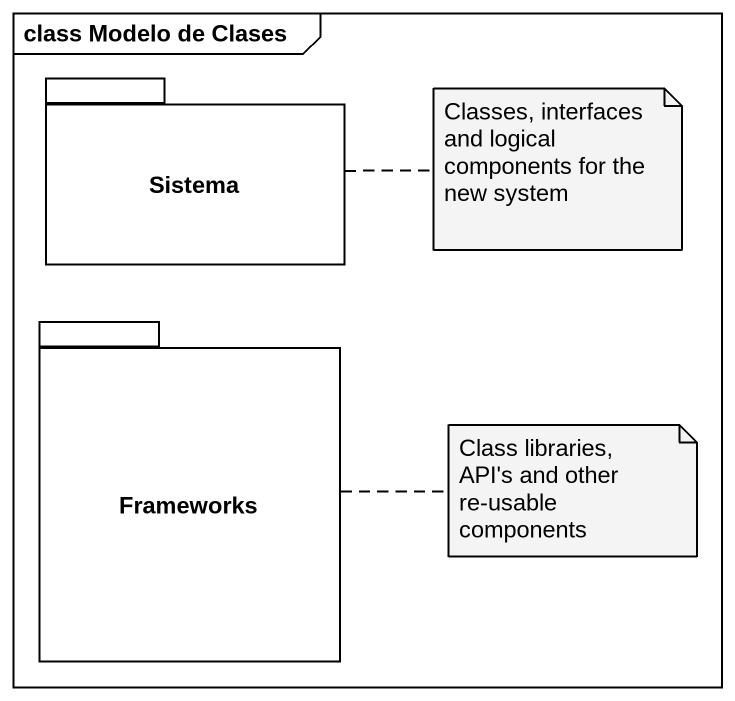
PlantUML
@startuml
mainframe class Modelo de Clases
package Sistema {
}
package Frameworks {
}
note right of Sistema : Classes, interfaces and logical components for the new system
note right of Frameworks : Class libraries, API's and other re-usable components
@enduml
